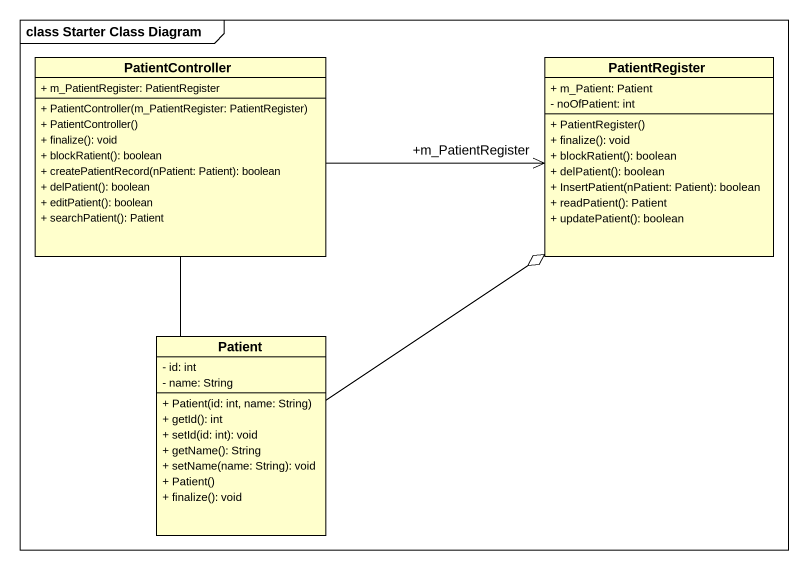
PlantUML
@startuml
mainframe class Starter Class Diagram
hide circle
hide empty members
skinparam classAttributeIconSize 0
class PatientController {
  + m_PatientRegister: PatientRegister
  + PatientController(m_PatientRegister: PatientRegister)
  + PatientController()
  + finalize(): void
  + blockRatient(): boolean
  + createPatientRecord(nPatient: Patient): boolean
  + delPatient(): boolean
  + editPatient(): boolean
  + searchPatient(): Patient
}
class PatientRegister {
  + m_Patient: Patient
  - noOfPatient: int
  + PatientRegister()
  + finalize(): void
  + blockRatient(): boolean
  + delPatient(): boolean
  + InsertPatient(nPatient: Patient): boolean
  + readPatient(): Patient
  + updatePatient(): boolean
}
class Patient {
  - id: int
  - name: String
  + Patient(id: int, name: String)
  + getId(): int
  + setId(id: int): void
  + getName(): String
  + setName(name: String): void
  + Patient()
  + finalize(): void
}
PatientController -right-> "+m_PatientRegister" PatientRegister
PatientController -- Patient
Patient -up-o PatientRegister
@enduml
